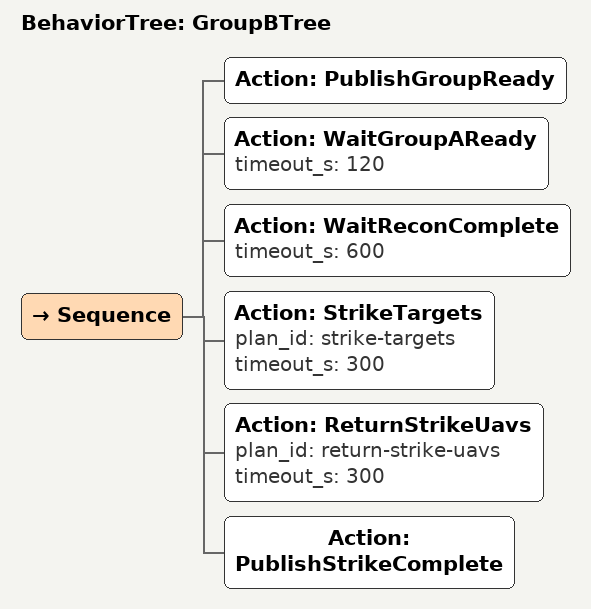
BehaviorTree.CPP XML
<root main_tree_to_execute="GroupBTree">
  <BehaviorTree ID="GroupBTree">
    <Sequence>
      <Action ID="PublishGroupReady"/>
      <Action ID="WaitGroupAReady" timeout_s="120"/>
      <Action ID="WaitReconComplete" timeout_s="600"/>
      <Action ID="StrikeTargets" plan_id="strike-targets" timeout_s="300"/>
      <Action ID="ReturnStrikeUavs" plan_id="return-strike-uavs" timeout_s="300"/>
      <Action ID="PublishStrikeComplete"/>
    </Sequence>
  </BehaviorTree>
</root>
